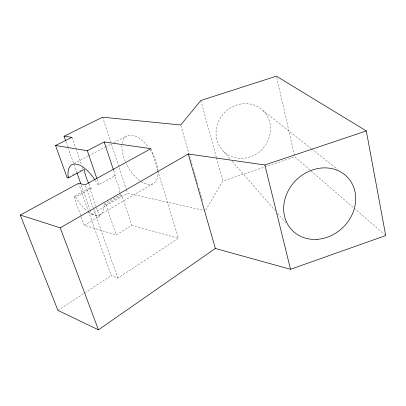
<?xml version="1.0" encoding="UTF-8"?>
<svg xmlns="http://www.w3.org/2000/svg" width="406" height="406" viewBox="0 0 406 406"><rect width="100%" height="100%" fill="white"/><g stroke="black" fill="none" stroke-linecap="round" stroke-linejoin="round"><path stroke-width="0.3" stroke-dasharray="2.03 1.52" d="M205.624 210.176L222.782 181.061L264.199 167.145M88.457 211.313L111.244 275.623L117.887 278.115L178.447 238.241L157.812 171.063M57.916 310.382L111.244 275.623M88.934 183.872L91.32 188.328L89.569 187.922L73.933 196.595L84.265 225.325L116.217 234.947L131.843 225.335L178.447 238.241M84.265 225.325L99.495 216.378L96.186 206.893M99.516 215.053L152.57 183.954M90.091 210.014L91.563 214.18L127.565 193.266L204.69 210.577M88.828 212.221A28.765 12.738 60.3 0 0 91.822 214.028L95.989 215.393A28.765 12.738 60.3 0 0 104.037 204.223L105.839 204.675L121.896 195.367L131.843 225.335M104.037 204.223L120.074 194.951L121.896 195.367M95.187 180.264A28.765 12.738 60.3 0 1 97.638 184.37L98.973 184.664L115.319 175.565L113.528 170.165M73.933 196.595L75.663 197.037L91.32 188.328M67.66 177.341L69.304 176.463M72.593 174.707L75.338 173.245M79.723 170.901L81.916 169.733M74.049 163.532L88.041 156.203M88.599 155.909L104.829 147.403M105.387 147.114L111.548 143.886M113.787 142.714L126.657 135.969M264.798 166.947L294.812 156.863L353.651 207.821M115.319 175.565L113.969 175.296A28.329 13.119 60.4 0 1 119.892 192.611M91.563 214.18L99.495 216.378M263.184 110.742A28.395 26.217 -46.7 0 1 249.477 157.097A28.395 26.217 -46.7 0 1 217.2 125.155A28.395 26.217 -46.7 0 1 263.184 110.742L311.285 148.632M311.778 149.022L337.569 169.332M354.128 208.237L384.741 234.749M223.939 151.783L230.588 159.416M232.247 161.324L275.461 210.937M277.542 213.323L286.266 223.341M75.663 197.037L78.383 201.366A28.765 12.738 60.3 0 0 87.305 211.079M78.536 183.324L88.244 210.719M65.924 141.582L67.817 146.942M68.025 147.535L76.643 171.931M81.266 185.024L89.883 209.42M85.57 186.019L117.887 278.115M71.918 137.36L75.617 147.957M75.82 148.545L81.576 165.024M82.398 167.379L83.012 169.145M89.569 187.922L95.978 206.299M97.13 179.3L98.973 184.664M105.839 204.675L116.217 234.947M102.586 117.197L126.19 189.069M126.388 189.668L127.565 193.266M150.936 148.667L157.63 170.454M180.888 125.586L192.576 166.328M193.271 168.759L197.631 183.964M198.854 188.217L202.69 201.594M200.863 100.48L216.307 157.254M216.474 157.863L222.782 181.061M276.694 77.404L294.812 156.863M119.958 193.21A28.329 13.119 60.4 0 1 120.074 194.951M158.025 171.261A27.288 13.956 60.7 0 1 148.814 184.512L144.5 183.426A27.288 13.956 60.7 0 1 140.425 181.157M139.918 180.797A27.288 13.956 60.7 0 1 126.302 163.684M125.266 161.4A27.288 13.956 60.7 0 1 122.084 144.089M122.16 143.546A27.288 13.956 60.7 0 1 130.296 135.025L134.64 135.802A27.288 13.956 60.7 0 1 148.738 147.617M150.118 149.596A27.288 13.956 60.7 0 1 157.985 170.667"/><path stroke-width="0.61" d="M88.681 183.339L87.158 180.132L85.062 173.738L84.331 169.409L68.411 177.919L67.112 177.635L55.556 145.51L87.326 150.707L104.164 141.973L150.936 148.667L85.148 184.821L78.536 183.324L20.3 215.053L57.916 310.382L98.419 329.829L215.373 248.467L290.523 269.279L385.7 235.576L366.308 130.935L276.415 76.171L200.863 100.48L180.716 124.977L102.586 117.197L64.036 136.228L65.503 140.395M20.3 215.053L60.245 227.822L188.237 154.006L264.874 164.978L366.308 130.935M55.556 145.51L71.918 137.36L64.036 136.228M60.245 227.822L98.419 329.829M76.851 172.525L80.845 183.832M87.326 150.707L96.927 178.706M104.164 141.973L113.325 169.566M188.237 154.006L215.373 248.467M264.874 164.978L290.523 269.279M68.411 177.919L68.106 176.28A28.765 12.738 60.3 0 1 75.196 163.943L79.368 164.983A28.765 12.738 60.3 0 1 94.862 179.767M316.979 239.347A38.326 33.292 -43.6 0 0 352.149 183.786A38.326 33.292 -43.6 0 0 289.935 187.811A38.326 33.292 -43.6 0 0 316.979 239.347"/></g></svg>
